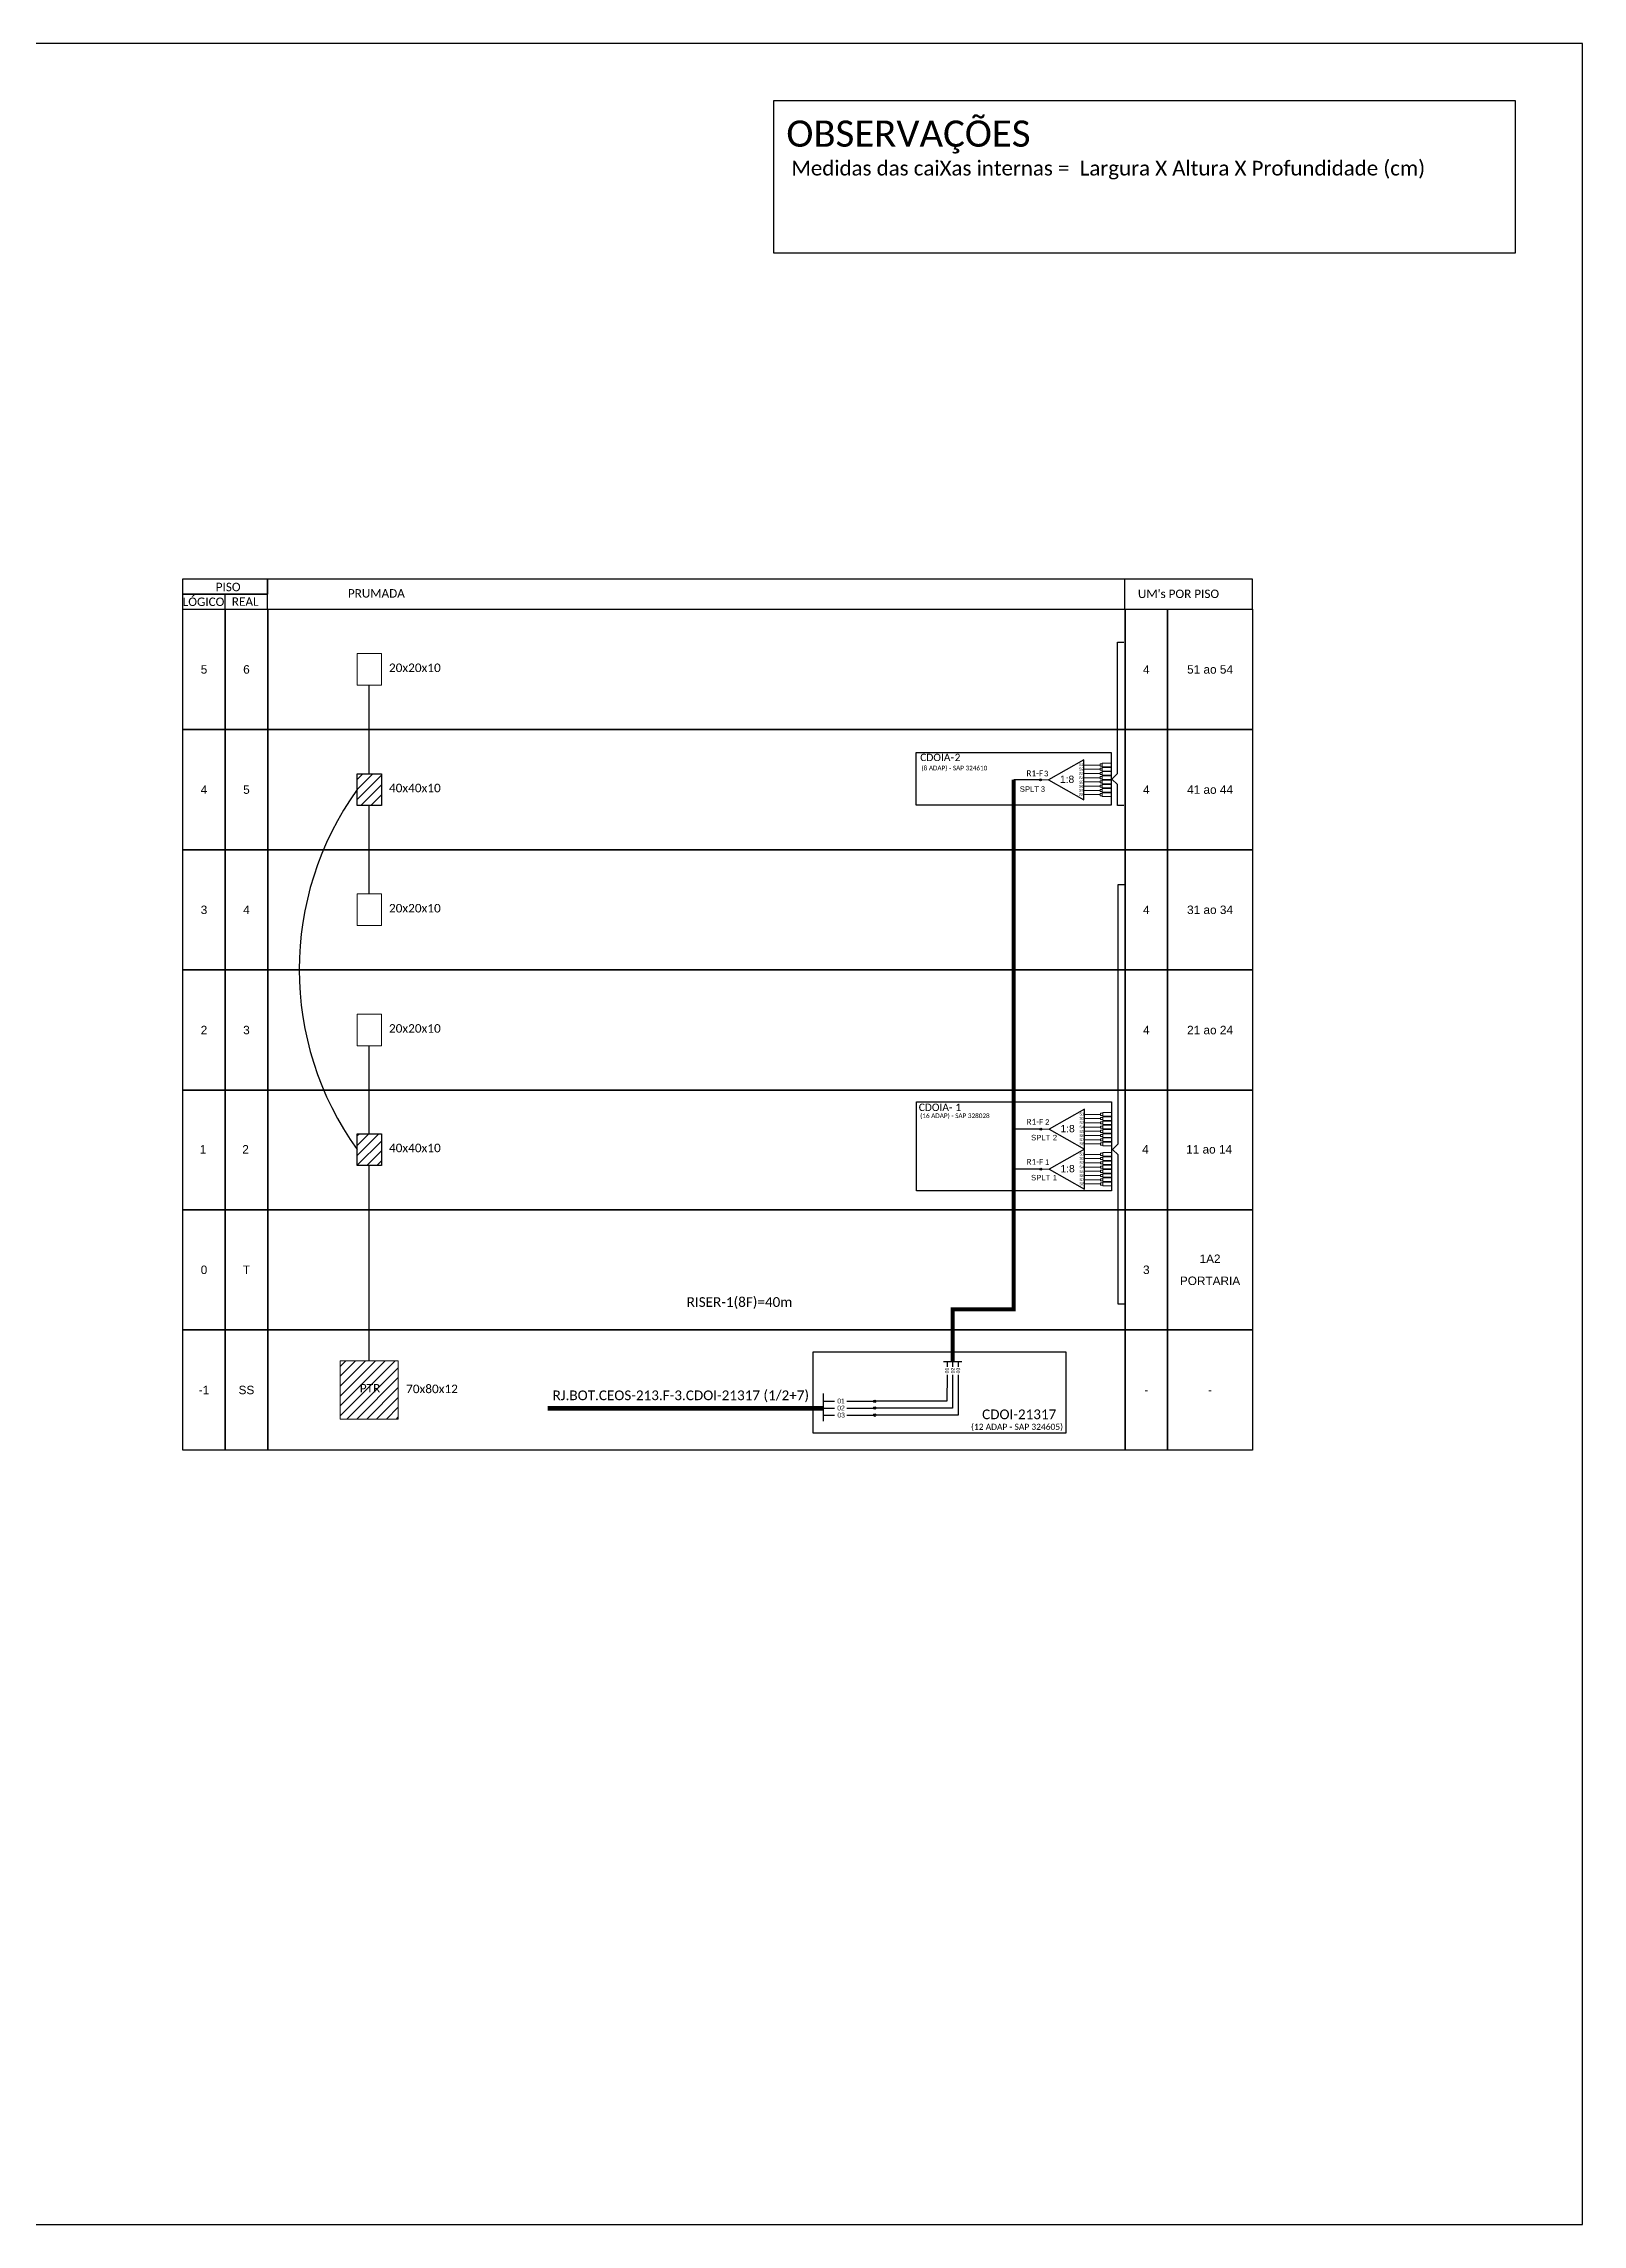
# Model space of a CAD drawing. Extents: x -89 to 749, y 705 to 1299.
# Drawn here: x 330 to 749, y 705 to 1299 of the extents above; entities that cross this region are included whole.
import ezdxf
from ezdxf.enums import TextEntityAlignment as Align

# ---------------------------------------------------------------- set-up
doc = ezdxf.new("R2010")
doc.units = 0
doc.styles.add('ARIAL', font='arial.ttf')
doc.styles.add('WMF-Calibri0', font='calibri.ttf')

# ---------------------------------------------------------------- blocks, each defined once
blk = doc.blocks.new('SPLT_1-8_SC-APC')
at = {"color": 1}
blk.add_lwpolyline([(-7.37, -2.1), (-17.04, -7.55), (-7.37, -13), (-7.37, -2.1)], dxfattribs=at)
at = {"color": 3, "lineweight": 0}
for points in [[(-2.99, -3.51), (-7.37, -3.51)], [(-7.37, -4.66), (-2.99, -4.66)], [(-7.37, -5.82), (-2.99, -5.82)], [(-2.41, -3.02), (-2.41, -4)], [(-2.41, -3.02), (0, -3.02)], [(-2.41, -4), (0, -4)], [(-2.41, -4.17), (-2.41, -5.16)], [(-2.41, -4.17), (0, -4.17)], [(-2.41, -5.16), (0, -5.16)], [(-2.41, -5.32), (-2.41, -6.31)], [(-2.41, -5.32), (0, -5.32)], [(-7.37, -6.97), (-2.99, -6.97)], [(-7.37, -8.12), (-2.99, -8.12)], [(-7.37, -9.28), (-2.99, -9.28)], [(-7.37, -10.43), (-2.99, -10.43)], [(-7.37, -11.58), (-2.99, -11.58)], [(-2.41, -6.31), (0, -6.31)], [(-2.41, -6.48), (-2.41, -7.46)], [(-2.41, -6.48), (0, -6.48)], [(-2.41, -7.46), (0, -7.46)], [(-2.41, -7.63), (-2.41, -8.62)], [(-2.41, -7.63), (0, -7.63)], [(-2.41, -8.62), (0, -8.62)], [(-2.41, -8.78), (-2.41, -9.77)], [(-2.41, -8.78), (0, -8.78)], [(-2.41, -9.77), (0, -9.77)], [(-2.41, -9.94), (-2.41, -10.92)], [(-2.41, -9.94), (0, -9.94)], [(-2.41, -10.92), (0, -10.92)], [(-2.41, -11.09), (-2.41, -12.08)], [(-2.41, -11.09), (0, -11.09)], [(-2.41, -12.08), (0, -12.08)]]:
    blk.add_lwpolyline(points, dxfattribs=at)
for points in [[(-2.99, -3.22), (-2.41, -3.22), (-2.41, -3.8), (-2.99, -3.8)], [(-2.99, -4.38), (-2.41, -4.38), (-2.41, -4.95), (-2.99, -4.95)], [(-2.99, -5.53), (-2.41, -5.53), (-2.41, -6.1), (-2.99, -6.1)], [(-2.99, -6.68), (-2.41, -6.68), (-2.41, -7.26), (-2.99, -7.26)], [(-2.99, -7.84), (-2.41, -7.84), (-2.41, -8.41), (-2.99, -8.41)], [(-2.99, -8.99), (-2.41, -8.99), (-2.41, -9.56), (-2.99, -9.56)], [(-2.99, -10.14), (-2.41, -10.14), (-2.41, -10.72), (-2.99, -10.72)], [(-2.99, -11.3), (-2.41, -11.3), (-2.41, -11.87), (-2.99, -11.87)]]:
    blk.add_lwpolyline(points, close=True, dxfattribs=at)
at = {"color": 1, "lineweight": 0}
blk.add_lwpolyline([(-17.04, -7.55), (-19.26, -7.55)], dxfattribs=at)
at = {"color": 1, "style": 'ARIAL'}
for s, height, p in [('S1', 0.75, (-8.74, -3.78)), ('S2', 0.75, (-8.74, -4.97)), ('S3', 0.75, (-8.74, -6.18)), ('1:8', 2, (-13.91, -8.4)), ('S4', 0.75, (-8.74, -7.36)), ('S5', 0.75, (-8.74, -8.57)), ('S6', 0.75, (-8.74, -9.69)), ('S7', 0.75, (-8.74, -10.78)), ('S8', 0.75, (-8.74, -11.9))]:
    blk.add_text(s, height=height, dxfattribs=at).set_placement(p)

msp = doc.modelspace()

# ---------------------------------------------------------------- hatches: boundary and pattern name
h = msp.add_hatch()
h.set_pattern_fill('ANSI31', color=1, scale=0.6)
h.set_pattern_definition([(45, (-724.419, -14.3055), (-1.3470384, 1.3470384), [])])
h.paths.add_polyline_path([(415.39, 1091.52), (422.01, 1091.52), (422.01, 1100.14), (415.39, 1100.14)])
h.paths.add_polyline_path([(422.01, 1002.1), (415.39, 1002.1), (415.39, 993.48), (422.01, 993.48)])
h = msp.add_hatch(color=3)
h.dxf.hatch_style = 1
edge = h.paths.add_edge_path()
edge.add_arc((601.55, 1098.5), 0.256, 0, 360)
h = msp.add_hatch(color=3)
h.dxf.hatch_style = 1
edge = h.paths.add_edge_path()
edge.add_arc((601.69, 1003.34), 0.256, 0, 360)
h = msp.add_hatch(color=3)
h.dxf.hatch_style = 1
edge = h.paths.add_edge_path()
edge.add_arc((601.69, 992.44), 0.256, 0, 360)
h = msp.add_hatch()
h.set_pattern_fill('ANSI31', color=1, scale=0.6)
h.set_pattern_definition([(45, (-311.0073, 3611.4577), (-1.3470384, 1.3470384), [])])
h.paths.add_polyline_path([(426.6, 940.2), (410.8, 940.2), (410.8, 924.39), (426.6, 924.39)])
h.paths.add_polyline_path([(415.53, 931.03), (422.34, 931.03), (422.34, 934.5), (415.53, 934.5)], flags=24)
h = msp.add_hatch(color=3)
h.dxf.hatch_style = 1
edge = h.paths.add_edge_path()
edge.add_arc((556.42, 929.24), 0.32, 0, 360)
h = msp.add_hatch(color=3)
h.dxf.hatch_style = 1
edge = h.paths.add_edge_path()
edge.add_arc((556.42, 927.36), 0.32, 0, 360)
h = msp.add_hatch(color=3)
h.dxf.hatch_style = 1
edge = h.paths.add_edge_path()
edge.add_arc((556.42, 925.44), 0.32, 0, 360)

# ---------------------------------------------------------------- linework, layer by layer
for points in [[(-89.32, 705.02), (749.25, 705.02), (749.25, 1299.02), (-89.32, 1299.02), (-89.32, 705.02)], [(390.99, 1144.95), (659.36, 1144.95), (659.36, 1153.17), (390.99, 1153.17), (390.99, 1153.17), (390.99, 1149.06)], [(624.61, 1144.95), (624.61, 1153.17)], [(379.42, 1144.95), (379.42, 1149.06)], [(542.51, 925.44), (545.43, 925.44)], [(548.83, 925.44), (556.42, 925.44), (556.42, 925.44)]]:
    msp.add_lwpolyline(points)
at = {"color": 7}
msp.add_lwpolyline([(528.93, 1283.55), (730.92, 1283.55), (730.92, 1241.99), (528.93, 1241.99)], close=True, dxfattribs=at)
for points in [[(367.85, 1149.06), (390.99, 1149.06), (390.99, 1153.17), (367.85, 1153.17)], [(367.85, 1144.95), (390.99, 1144.95), (390.99, 1149.06), (367.85, 1149.06)], [(367.88, 1144.95), (379.45, 1144.95), (379.45, 1112.2), (367.88, 1112.2)], [(379.45, 1144.95), (391.03, 1144.95), (391.03, 1112.2), (379.45, 1112.2)], [(391.03, 1144.95), (624.64, 1144.95), (624.64, 1112.2), (391.03, 1112.2)], [(624.64, 1144.95), (636.21, 1144.95), (636.21, 1112.2), (624.64, 1112.2)], [(636.21, 1144.95), (659.36, 1144.95), (659.36, 1112.2), (636.21, 1112.2)], [(367.88, 1112.2), (379.45, 1112.2), (379.45, 1079.46), (367.88, 1079.46)], [(379.45, 1112.2), (391.03, 1112.2), (391.03, 1079.46), (379.45, 1079.46)], [(391.03, 1112.2), (624.64, 1112.2), (624.64, 1079.46), (391.03, 1079.46)], [(624.64, 1112.2), (636.21, 1112.2), (636.21, 1079.46), (624.64, 1079.46)], [(636.21, 1112.2), (659.36, 1112.2), (659.36, 1079.46), (636.21, 1079.46)], [(367.88, 1079.46), (379.45, 1079.46), (379.45, 1046.71), (367.88, 1046.71)], [(379.45, 1079.46), (391.03, 1079.46), (391.03, 1046.71), (379.45, 1046.71)], [(391.03, 1079.46), (624.64, 1079.46), (624.64, 1046.71), (391.03, 1046.71)], [(624.64, 1079.46), (636.21, 1079.46), (636.21, 1046.71), (624.64, 1046.71)], [(636.21, 1079.46), (659.36, 1079.46), (659.36, 1046.71), (636.21, 1046.71)], [(367.88, 1046.71), (379.45, 1046.71), (379.45, 1013.97), (367.88, 1013.97)], [(379.45, 1046.71), (391.03, 1046.71), (391.03, 1013.97), (379.45, 1013.97)], [(391.03, 1046.71), (624.64, 1046.71), (624.64, 1013.97), (391.03, 1013.97)], [(624.64, 1046.71), (636.21, 1046.71), (636.21, 1013.97), (624.64, 1013.97)], [(636.21, 1046.71), (659.36, 1046.71), (659.36, 1013.97), (636.21, 1013.97)], [(367.88, 1013.97), (379.45, 1013.97), (379.45, 981.41), (367.88, 981.41)], [(379.45, 1013.97), (391.03, 1013.97), (391.03, 981.41), (379.45, 981.41)], [(391.03, 1013.97), (624.64, 1013.97), (624.64, 981.41), (391.03, 981.41)], [(624.64, 1013.97), (636.21, 1013.97), (636.21, 981.41), (624.64, 981.41)], [(636.21, 1013.97), (659.36, 1013.97), (659.36, 981.41), (636.21, 981.41)], [(367.88, 981.41), (379.45, 981.41), (379.45, 948.67), (367.88, 948.67)], [(379.45, 981.41), (391.03, 981.41), (391.03, 948.67), (379.45, 948.67)], [(391.03, 981.41), (624.64, 981.41), (624.64, 948.67), (391.03, 948.67)], [(624.64, 981.41), (636.21, 981.41), (636.21, 948.67), (624.64, 948.67)], [(636.21, 981.41), (659.36, 981.41), (659.36, 948.67), (636.21, 948.67)], [(367.88, 948.67), (379.45, 948.67), (379.45, 915.93), (367.88, 915.93)], [(379.45, 948.67), (391.03, 948.67), (391.03, 915.93), (379.45, 915.93)], [(391.03, 948.67), (624.64, 948.67), (624.64, 915.93), (391.03, 915.93)], [(624.64, 948.67), (636.21, 948.67), (636.21, 915.93), (624.64, 915.93)], [(636.21, 948.67), (659.36, 948.67), (659.36, 915.93), (636.21, 915.93)]]:
    msp.add_lwpolyline(points, close=True)
at = {"color": 3}
for points in [[(624.26, 1091.54), (622.61, 1091.54), (622.61, 1097.21), (621.04, 1098.71), (622.61, 1100.22), (622.61, 1135.95), (624.26, 1135.95)], [(418.7, 1100.14), (418.7, 1124.26)], [(418.7, 1067.4), (418.7, 1091.52)], [(624.43, 955.68), (622.78, 955.68), (622.78, 996.32), (621.21, 997.82), (622.78, 999.33), (622.78, 1069.99), (624.43, 1069.99)], [(418.7, 1002.1), (418.7, 1026.03)], [(418.7, 940.2), (418.7, 993.48)], [(542.51, 929.24), (545.43, 929.24)], [(548.83, 929.24), (556.42, 929.24), (556.42, 929.24)]]:
    msp.add_lwpolyline(points, dxfattribs=at)
at = {"color": 0, "lineweight": 0}
for points in [[(415.39, 1132.88), (422.01, 1132.88), (422.01, 1124.26), (415.39, 1124.26)], [(415.39, 1067.4), (422.01, 1067.4), (422.01, 1058.78), (415.39, 1058.78)], [(415.39, 1034.65), (422.01, 1034.65), (422.01, 1026.03), (415.39, 1026.03)]]:
    msp.add_lwpolyline(points, close=True, dxfattribs=at)
at = {"color": 1}
for points in [[(567.71, 1105.95), (620.84, 1105.95), (620.84, 1091.63), (567.71, 1091.63)], [(415.39, 1100.14), (422.01, 1100.14), (422.01, 1091.52), (415.39, 1091.52)], [(567.85, 1010.79), (620.98, 1010.79), (620.98, 986.51), (567.85, 986.51)], [(415.39, 1002.1), (422.01, 1002.1), (422.01, 993.48), (415.39, 993.48)], [(539.68, 942.66), (608.48, 942.66), (608.48, 920.55), (539.68, 920.55)]]:
    msp.add_lwpolyline(points, close=True, dxfattribs=at)
at = {"color": 5, "const_width": 1.1}
msp.add_lwpolyline([(594.29, 1098.5), (594.29, 954.28), (577.65, 954.28), (577.66, 940.03)], dxfattribs=at)
at = {"color": 5}
for points in [[(601.55, 1098.5), (594.29, 1098.5)], [(601.69, 1003.34), (594.43, 1003.34)], [(601.69, 992.44), (594.43, 992.44)], [(575.13, 940.03), (580.18, 940.03)], [(576.12, 940.03), (576.12, 938.58)], [(577.65, 940.03), (577.65, 938.58)], [(579.18, 940.03), (579.18, 938.58)], [(579.18, 936.43), (579.18, 925.44), (556.42, 925.44)], [(577.65, 936.43), (577.65, 927.36), (556.42, 927.36)], [(576.12, 936.43), (576.1, 929.24), (556.42, 929.24)]]:
    msp.add_lwpolyline(points, dxfattribs=at)
at = {"color": 1}
for points in [[(613.58, 1008.79), (603.91, 1003.34), (613.58, 997.89), (613.58, 1008.79)], [(613.58, 997.89), (603.91, 992.44), (613.58, 986.99), (613.58, 997.89)], [(542.51, 923.79), (542.51, 931.32)]]:
    msp.add_lwpolyline(points, dxfattribs=at)
at = {"color": 3, "lineweight": 0}
for points in [[(617.96, 1007.37), (613.58, 1007.37)], [(613.58, 1006.22), (617.96, 1006.22)], [(613.58, 1005.07), (617.96, 1005.07)], [(613.58, 1003.91), (617.96, 1003.91)], [(618.54, 1007.87), (618.54, 1006.88)], [(618.54, 1007.87), (620.95, 1007.87)], [(618.54, 1006.88), (620.95, 1006.88)], [(618.54, 1006.71), (618.54, 1005.73)], [(618.54, 1006.71), (620.95, 1006.71)], [(618.54, 1005.73), (620.95, 1005.73)], [(618.54, 1005.56), (618.54, 1004.57)], [(618.54, 1005.56), (620.95, 1005.56)], [(618.54, 1004.57), (620.95, 1004.57)], [(618.54, 1004.41), (618.54, 1003.42)], [(618.54, 1004.41), (620.95, 1004.41)], [(613.58, 1002.76), (617.96, 1002.76)], [(613.58, 1001.61), (617.96, 1001.61)], [(613.58, 1000.45), (617.96, 1000.45)], [(613.58, 999.3), (617.96, 999.3)], [(618.54, 1003.42), (620.95, 1003.42)], [(618.54, 1003.25), (618.54, 1002.27)], [(618.54, 1003.25), (620.95, 1003.25)], [(618.54, 1002.27), (620.95, 1002.27)], [(618.54, 1002.1), (618.54, 1001.11)], [(618.54, 1002.1), (620.95, 1002.1)], [(618.54, 1001.11), (620.95, 1001.11)], [(618.54, 1000.95), (618.54, 999.96)], [(618.54, 1000.95), (620.95, 1000.95)], [(618.54, 999.96), (620.95, 999.96)], [(618.54, 999.8), (618.54, 998.81)], [(618.54, 999.8), (620.95, 999.8)], [(618.54, 998.81), (620.95, 998.81)], [(617.96, 996.48), (613.58, 996.48)], [(613.58, 995.32), (617.96, 995.32)], [(613.58, 994.17), (617.96, 994.17)], [(613.58, 993.02), (617.96, 993.02)], [(618.54, 996.97), (618.54, 995.98)], [(618.54, 996.97), (620.95, 996.97)], [(618.54, 995.98), (620.95, 995.98)], [(618.54, 995.82), (618.54, 994.83)], [(618.54, 995.82), (620.95, 995.82)], [(618.54, 994.83), (620.95, 994.83)], [(618.54, 994.66), (618.54, 993.68)], [(618.54, 994.66), (620.95, 994.66)], [(618.54, 993.68), (620.95, 993.68)], [(618.54, 993.51), (618.54, 992.52)], [(618.54, 993.51), (620.95, 993.51)], [(618.54, 992.52), (620.95, 992.52)], [(618.54, 992.36), (618.54, 991.37)], [(618.54, 992.36), (620.95, 992.36)], [(613.58, 991.86), (617.96, 991.86)], [(613.58, 990.71), (617.96, 990.71)], [(613.58, 989.56), (617.96, 989.56)], [(613.58, 988.41), (617.96, 988.41)], [(618.54, 991.37), (620.95, 991.37)], [(618.54, 991.2), (618.54, 990.22)], [(618.54, 991.2), (620.95, 991.2)], [(618.54, 990.22), (620.95, 990.22)], [(618.54, 990.05), (618.54, 989.06)], [(618.54, 990.05), (620.95, 990.05)], [(618.54, 989.06), (620.95, 989.06)], [(618.54, 988.9), (618.54, 987.91)], [(618.54, 988.9), (620.95, 988.9)], [(618.54, 987.91), (620.95, 987.91)]]:
    msp.add_lwpolyline(points, dxfattribs=at)
for points in [[(617.96, 1007.66), (618.54, 1007.66), (618.54, 1007.09), (617.96, 1007.09)], [(617.96, 1006.51), (618.54, 1006.51), (618.54, 1005.93), (617.96, 1005.93)], [(617.96, 1005.35), (618.54, 1005.35), (618.54, 1004.78), (617.96, 1004.78)], [(617.96, 1004.2), (618.54, 1004.2), (618.54, 1003.63), (617.96, 1003.63)], [(617.96, 1003.05), (618.54, 1003.05), (618.54, 1002.47), (617.96, 1002.47)], [(617.96, 1001.89), (618.54, 1001.89), (618.54, 1001.32), (617.96, 1001.32)], [(617.96, 1000.74), (618.54, 1000.74), (618.54, 1000.17), (617.96, 1000.17)], [(617.96, 999.59), (618.54, 999.59), (618.54, 999.02), (617.96, 999.02)], [(617.96, 996.76), (618.54, 996.76), (618.54, 996.19), (617.96, 996.19)], [(617.96, 995.61), (618.54, 995.61), (618.54, 995.04), (617.96, 995.04)], [(617.96, 994.46), (618.54, 994.46), (618.54, 993.88), (617.96, 993.88)], [(617.96, 993.3), (618.54, 993.3), (618.54, 992.73), (617.96, 992.73)], [(617.96, 992.15), (618.54, 992.15), (618.54, 991.58), (617.96, 991.58)], [(617.96, 991), (618.54, 991), (618.54, 990.42), (617.96, 990.42)], [(617.96, 989.84), (618.54, 989.84), (618.54, 989.27), (617.96, 989.27)], [(617.96, 988.69), (618.54, 988.69), (618.54, 988.12), (617.96, 988.12)]]:
    msp.add_lwpolyline(points, close=True, dxfattribs=at)
at = {"color": 1, "lineweight": 0}
for points in [[(603.91, 1003.34), (601.69, 1003.34)], [(603.91, 992.44), (601.69, 992.44)]]:
    msp.add_lwpolyline(points, dxfattribs=at)
msp.add_lwpolyline([(410.8, 940.2), (426.6, 940.2), (426.6, 924.39), (410.8, 924.39)], close=True, dxfattribs=at)
at = {"color": 1, "const_width": 1.32}
msp.add_lwpolyline([(467.32, 927.32), (542.51, 927.31)], dxfattribs=at)
at = {"color": 2}
for points in [[(542.51, 927.34), (545.43, 927.34)], [(548.83, 927.35), (556.42, 927.36), (556.42, 927.36)]]:
    msp.add_lwpolyline(points, dxfattribs=at)
at = {"color": 3}
for centre, radius in [((601.55, 1098.5), 0.256), ((601.69, 1003.34), 0.256), ((601.69, 992.44), 0.256), ((556.42, 929.24), 0.32), ((556.42, 927.36), 0.32), ((556.42, 925.44), 0.32)]:
    msp.add_circle(centre, radius, dxfattribs=at)
msp.add_arc((483.66, 1046.81), 84.05, 144.3204, 215.6796, dxfattribs=at)
for p in [(367.88, 1112.2), (367.88, 1079.46), (367.88, 1046.71), (367.88, 1013.97), (367.88, 981.41), (367.88, 948.67)]:
    msp.add_point(p)

# ---------------------------------------------------------------- block references
msp.add_blockref('SPLT_1-8_SC-APC', (620.81, 1106.04), dxfattribs=at)

# ---------------------------------------------------------------- texts
at = {"color": 7, "style": 'WMF-Calibri0'}
for s, height, p in [('OBSERVAÇÕES', 7.1308, (532.35, 1270.94)), ('2', 2, (578.2, 1103.6))]:
    msp.add_text(s, height=height, dxfattribs=at).set_placement(p)
at = {"style": 'WMF-Calibri0'}
for s, height, p in [('  LÓGICO', 2.3, (366.26, 1145.84)), ('     PISO', 2.3, (372.81, 1149.87)), ('    REAL', 2.3, (378.02, 1145.89)), ('PRUMADA', 2.3, (412.88, 1148.13)), ("UM's POR PISO", 2.3, (628.14, 1148.01)), ('20x20x10', 2.317, (424.07, 1127.85)), ('20x20x10', 2.317, (424.07, 1062.37)), ('20x20x10', 2.317, (424.07, 1029.62)), ('PTR', 2.317, (416.11, 931.62)), ('70x80x12', 2.317, (428.74, 931.44))]:
    msp.add_text(s, height=height, dxfattribs=at).set_placement(p)
at = {"style": 'ARIAL'}
for s, height, p in [('5', 2.3, (373.67, 1128.57)), ('6', 2.3, (385.24, 1128.57)), ('4', 2.3, (630.43, 1128.57)), ('51 ao 54', 2.3, (647.79, 1128.57)), ('4', 2.3, (373.67, 1095.83)), ('5', 2.3, (385.24, 1095.83)), ('4', 2.3, (630.43, 1095.83)), ('41 ao 44', 2.3, (647.79, 1095.83)), ('3', 2.3, (373.67, 1063.09)), ('4', 2.3, (385.24, 1063.09)), ('4', 2.3, (630.43, 1063.09)), ('31 ao 34', 2.3, (647.79, 1063.09)), ('2', 2.3, (373.67, 1030.34)), ('3', 2.3, (385.24, 1030.34)), ('4', 2.3, (630.43, 1030.34)), ('21 ao 24', 2.3, (647.79, 1030.34)), ('1', 2.3, (373.42, 997.85)), ('2', 2.3, (384.99, 997.85)), ('4', 2.3, (630.18, 997.85)), ('11 ao 14', 2.3, (647.54, 997.85)), ('1A2', 2.3, (647.79, 968.04)), ('0', 2.3, (373.67, 965.04)), ('T', 2.3, (385.24, 965.04)), ('3', 2.3, (630.43, 965.04)), ('PORTARIA', 2.3, (647.79, 962.04)), ('-1', 2.3, (373.67, 932.3)), ('SS', 2.3, (385.24, 932.3)), ('02', 1.323, (547.24, 927.38)), ('01', 1.323, (547.25, 929.3)), ('-', 2.3, (630.43, 932.3)), ('-', 2.3, (647.79, 932.3)), ('03', 1.323, (547.27, 925.47))]:
    msp.add_text(s, height=height, dxfattribs=at).set_placement(p, align=Align.MIDDLE_CENTER)
at = {"color": 1}
for s, height, style, p in [('CDOIA-', 2, 'WMF-Calibri0', (568.82, 1103.6)), ('40x40x10', 2.317, 'WMF-Calibri0', (424.07, 1095.11)), ('CDOIA-', 2, 'WMF-Calibri0', (568.42, 1008.29)), ('1', 2, 'WMF-Calibri0', (578.38, 1008.29)), ('1:8', 2, 'ARIAL', (607.04, 1002.49)), ('S1', 0.75, 'ARIAL', (612.21, 1007.1)), ('S2', 0.75, 'ARIAL', (612.21, 1005.92)), ('S3', 0.75, 'ARIAL', (612.21, 1004.71)), ('S4', 0.75, 'ARIAL', (612.21, 1003.53)), ('40x40x10', 2.317, 'WMF-Calibri0', (424.07, 997.07)), ('S5', 0.75, 'ARIAL', (612.21, 1002.32)), ('S6', 0.75, 'ARIAL', (612.21, 1001.2)), ('S7', 0.75, 'ARIAL', (612.21, 1000.1)), ('S8', 0.75, 'ARIAL', (612.21, 998.98)), ('1:8', 2, 'ARIAL', (607.04, 991.59)), ('S1', 0.75, 'ARIAL', (612.21, 996.21)), ('S2', 0.75, 'ARIAL', (612.21, 995.02)), ('S3', 0.75, 'ARIAL', (612.21, 993.81)), ('S4', 0.75, 'ARIAL', (612.21, 992.63)), ('S5', 0.75, 'ARIAL', (612.21, 991.42)), ('S6', 0.75, 'ARIAL', (612.21, 990.3)), ('S7', 0.75, 'ARIAL', (612.21, 989.2)), ('S8', 0.75, 'ARIAL', (612.21, 988.08)), ('RJ.BOT.CEOS-213.F-3.CDOI-21317 (1/2+7)', 2.6457, 'WMF-Calibri0', (468.64, 929.52)), ('CDOI-21317', 2.646, 'WMF-Calibri0', (585.68, 924.34))]:
    msp.add_text(s, height=height, dxfattribs=dict(at, style=style)).set_placement(p)
at = {"color": 1, "style": 'WMF-Calibri0'}
for s, height, p in [('(8 ADAP) - SAP 324610', 1.25, (578.13, 1101.08)), ('(16 ADAP) - SAP 328028', 1.25, (578.27, 1006.37)), ('(12 ADAP - SAP 324605)', 1.6535, (595.2, 921.44))]:
    msp.add_text(s, height=height, dxfattribs=at).set_placement(p, align=Align.CENTER)
at = {"color": 5, "style": 'WMF-Calibri0'}
for s, height, p in [('R1-F', 1.6, (597.78, 1099.48)), ('R1-F', 1.6, (597.81, 1004.55)), ('R1-F', 1.6, (597.81, 993.65)), ('RISER-1(8F)=40m', 2.6457, (505.19, 954.93))]:
    msp.add_text(s, height=height, dxfattribs=at).set_placement(p)
at = {"color": 5, "style": 'ARIAL'}
for s, p in [('3', (603.15, 1099.45)), ('2', (603.44, 1004.51)), ('1', (603.44, 993.62))]:
    msp.add_text(s, height=1.5, dxfattribs=at).set_placement(p, align=Align.CENTER)
at = {"color": 7, "style": 'ARIAL'}
for s, p in [('SPLT', (598.57, 1095.22)), ('3', (602.25, 1095.22)), ('SPLT', (601.65, 1000.29)), ('2', (605.53, 1000.29)), ('SPLT', (601.65, 989.39)), ('1', (605.53, 989.39))]:
    msp.add_text(s, height=1.5, dxfattribs=at).set_placement(p, align=Align.CENTER)
at = {"style": 'ARIAL'}
for s, p in [('01', (576.11, 937.59)), ('02', (577.74, 937.59)), ('03', (579.2, 937.59))]:
    msp.add_text(s, height=0.992, rotation=90, dxfattribs=at).set_placement(p, align=Align.MIDDLE_CENTER)
at = {"color": 7, "insert": (533.7, 1267.1), "char_height": 4, "width": 658.8434, "attachment_point": 1, "style": 'WMF-Calibri0'}
msp.add_mtext('Medidas das caiXas internas =  Largura X Altura X Profundidade (cm)', dxfattribs=at)

doc.saveas('drawing.dxf')
